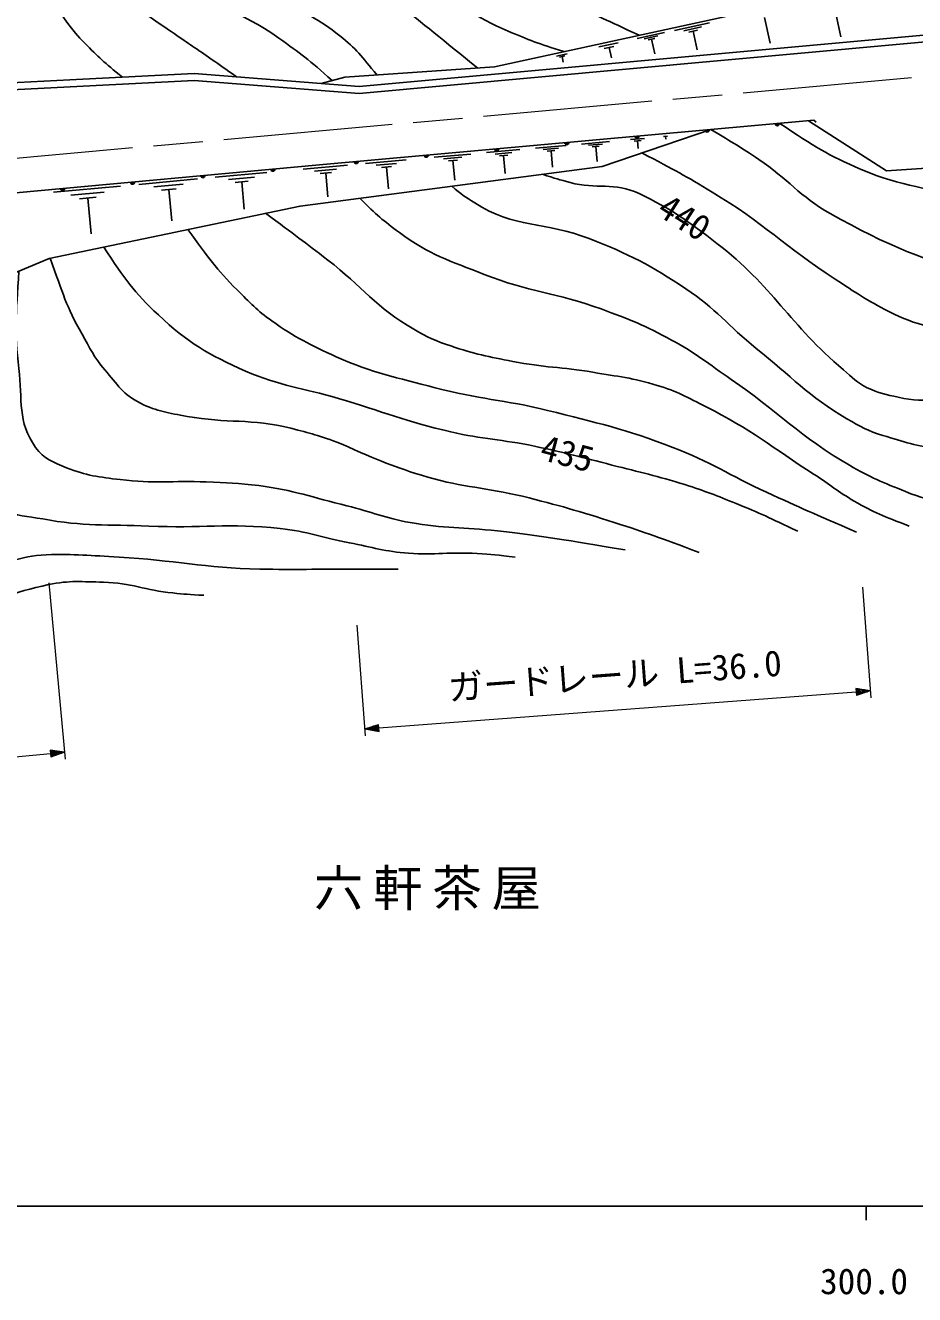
# Model space of a CAD drawing. Units: millimetres, scale not verified. Extents: x 40000 to 680000, y 20000 to 380000.
# Drawn here: x 308340 to 371430, y 198715 to 288789 of the extents above; entities that cross this region are included whole.
import ezdxf
from ezdxf.enums import TextEntityAlignment as Align

# ---------------------------------------------------------------- set-up
doc = ezdxf.new("R2010")
doc.units = ezdxf.units.MM
doc.header["$LTSCALE"] = 1000
doc.linetypes.add('CHAIN', pattern=[18.5, 12, -1.5, 3.5, -1.5])
for name, color, linetype, lineweight in [('M-BGD', 7, 'Continuous', 25), ('M-BMK', 2, 'CHAIN', 13), ('M-STR-HTXT', 7, 'Continuous', 13), ('M-TTL-BAND', 7, 'Continuous', 25)]:
    doc.layers.add(name, color=color, linetype=linetype, lineweight=lineweight)
doc.layers.add('M-BMK-HTXT', color=7, linetype='Continuous')
doc.styles.add('ＭＳ ゴシック', font='')
doc.styles.get('ＭＳ ゴシック').set_extended_font_data('MS Gothic')

msp = doc.modelspace()

# ---------------------------------------------------------------- linework, layer by layer
at = {"layer": 'M-BGD'}
for p, q in [((365692, 290297), (366200, 287975)), ((360784, 289351), (361185, 287518)), ((351736, 287851), (353674, 288276)), ((354399, 288434), (356889, 288979)), ((355058, 288404), (356303, 288677)), ((355406, 288306), (356028, 288443)), ((355717, 288374), (356007, 287046)), ((349028, 287259), (350405, 287560)), ((352249, 287828), (353218, 288040)), ((352520, 287752), (353004, 287858)), ((352762, 287805), (352988, 286771)), ((346020, 286601), (346773, 286766)), ((346230, 286542), (346607, 286624)), ((346418, 286583), (346506, 286181)), ((349413, 287151), (350101, 287301)), ((349757, 287226), (349917, 286492)), ((364275, 282055), (364438, 281919)), ((344529, 280073), (346703, 280269)), ((347795, 280368), (349775, 280546)), ((348302, 280281), (349292, 280370)), ((348562, 280171), (349057, 280215)), ((348809, 280193), (348904, 279137)), ((351262, 280681), (352260, 280771)), ((351524, 280570), (352023, 280615)), ((351773, 280593), (351821, 280060)), ((353618, 280893), (353893, 280918)), ((353755, 280905), (353772, 280722)), ((332480, 278987), (335367, 279247)), ((337346, 279426), (339945, 279660)), ((338012, 279311), (339311, 279428)), ((341051, 279760), (343430, 279974)), ((341660, 279655), (342850, 279762)), ((341972, 279523), (342566, 279577)), ((342269, 279550), (342383, 278281)), ((345085, 279977), (346172, 280075)), ((345370, 279857), (345914, 279906)), ((345642, 279882), (345746, 278722)), ((321816, 278008), (325478, 278347)), ((328042, 278586), (331191, 278870)), ((328848, 278447), (330423, 278590)), ((329261, 278273), (330048, 278344)), ((333219, 278859), (334662, 278989)), ((333597, 278699), (334319, 278765)), ((333958, 278732), (334097, 277192)), ((338352, 279167), (339002, 279226)), ((338677, 279196), (338802, 277810)), ((316379, 277505), (320561, 277892)), ((317450, 277323), (319541, 277517)), ((322754, 277849), (324585, 278018)), ((323235, 277647), (324150, 277731)), ((323692, 277689), (323873, 275736)), ((329655, 278309), (329806, 276629)), ((310336, 276947), (315095, 277387)), ((311555, 276739), (313934, 276959)), ((312179, 276477), (313369, 276587)), ((312774, 276532), (313009, 273994)), ((317999, 277093), (319044, 277190)), ((318521, 277141), (318728, 274911))]:
    msp.add_line(p, q, dxfattribs=at)
for points in [[(329335, 284670), (331006, 285105), (341614, 285842), (367617, 291531), (386357, 293472), (389135, 293505), (396564, 290343)], [(245470, 276562), (289229, 280604), (294447, 283068), (302248, 284458), (312418, 284977), (320312, 285367), (332017, 284462), (401698, 290810)], [(289363, 280114), (294600, 282588), (302305, 283961), (312443, 284478), (320305, 284866), (332021, 283961), (401743, 290312)], [(385478, 283030), (379690, 279162), (369426, 278465), (363908, 282022)], [(278784, 274343), (307657, 276900), (329219, 278893), (364275, 282055)], [(356973, 281396), (349258, 278780), (327831, 275966), (310022, 272248), (305600, 270398), (297506, 270477), (291806, 270191), (278985, 274361)]]:
    msp.add_lwpolyline(points, dxfattribs=at)
for centre, radius, start, end in [((356707, 281372), 150, 185.15332, 5.15332), ((356707, 281372), 120, 185.15332, 5.15332), ((356707, 281372), 100, 185.15332, 5.15332), ((356707, 281372), 100, 185.15332, 5.15332), ((356707, 281372), 100, 185.15332, 5.15332), ((356707, 281372), 100, 185.15332, 5.15332), ((361686, 281821), 150, 185.15332, 5.15332), ((361686, 281821), 120, 185.15332, 5.15332), ((361686, 281821), 100, 185.15332, 5.15332), ((361686, 281821), 100, 185.15332, 5.15332), ((361686, 281821), 100, 185.15332, 5.15332), ((361686, 281821), 100, 185.15332, 5.15332), ((346747, 280474), 150, 185.15332, 5.15332), ((346747, 280474), 120, 185.15332, 5.15332), ((346747, 280474), 100, 185.15332, 5.15332), ((346747, 280474), 100, 185.15332, 5.15332), ((346747, 280474), 100, 185.15332, 5.15332), ((346747, 280474), 100, 185.15332, 5.15332), ((351727, 280923), 150, 185.15332, 5.15332), ((351727, 280923), 120, 185.15332, 5.15332), ((351727, 280923), 100, 185.15332, 5.15332), ((351727, 280923), 100, 185.15332, 5.15332), ((351727, 280923), 100, 185.15332, 5.15332), ((351727, 280923), 100, 185.15332, 5.15332), ((336787, 279576), 150, 185.15332, 5.15332), ((336787, 279576), 120, 185.15332, 5.15332), ((336787, 279576), 100, 185.15332, 5.15332), ((336787, 279576), 100, 185.15332, 5.15332), ((336787, 279576), 100, 185.15332, 5.15332), ((336787, 279576), 100, 185.15332, 5.15332), ((341767, 280025), 150, 185.15332, 5.15332), ((341767, 280025), 120, 185.15332, 5.15332), ((341767, 280025), 100, 185.15332, 5.15332), ((341767, 280025), 100, 185.15332, 5.15332), ((341767, 280025), 100, 185.15332, 5.15332), ((341767, 280025), 100, 185.15332, 5.15332), ((325906, 278587), 150, 185.28214, 5.28214), ((325906, 278587), 120, 185.28214, 5.28214), ((325906, 278587), 100, 185.28214, 5.28214), ((325906, 278587), 100, 185.28214, 5.28214), ((325906, 278587), 100, 185.28214, 5.28214), ((325906, 278587), 100, 185.28214, 5.28214), ((331808, 279127), 150, 185.15332, 5.15332), ((331808, 279127), 120, 185.15332, 5.15332), ((331808, 279127), 100, 185.15332, 5.15332), ((331808, 279127), 100, 185.15332, 5.15332), ((331808, 279127), 100, 185.15332, 5.15332), ((331808, 279127), 100, 185.15332, 5.15332), ((315948, 277666), 150, 185.28214, 5.28214), ((315948, 277666), 120, 185.28214, 5.28214), ((315948, 277666), 100, 185.28214, 5.28214), ((315948, 277666), 100, 185.28214, 5.28214), ((315948, 277666), 100, 185.28214, 5.28214), ((315948, 277666), 100, 185.28214, 5.28214), ((320927, 278127), 150, 185.28214, 5.28214), ((320927, 278127), 120, 185.28214, 5.28214), ((320927, 278127), 100, 185.28214, 5.28214), ((320927, 278127), 100, 185.28214, 5.28214), ((320927, 278127), 100, 185.28214, 5.28214), ((320927, 278127), 100, 185.28214, 5.28214), ((310969, 277206), 150, 185.28214, 5.28214), ((310969, 277206), 120, 185.28214, 5.28214), ((310969, 277206), 100, 185.28214, 5.28214), ((310969, 277206), 100, 185.28214, 5.28214), ((310969, 277206), 100, 185.28214, 5.28214), ((310969, 277206), 100, 185.28214, 5.28214)]:
    msp.add_arc(centre, radius, start, end, dxfattribs=at)
for points, knots in [([(306774, 311672), (308783, 309566), (309355, 308930), (311176, 307354), (312583, 306138), (313386, 305468), (314902, 304391), (317534, 302521), (319007, 301445), (321844, 299904), (324457, 298485), (326083, 298009), (328702, 296602), (331985, 294838), (333618, 293495), (336830, 291606), (339051, 290301), (340221, 289406), (342588, 288389), (344108, 287735), (344685, 287512), (346564, 286925)], [0, 0, 0, 0, 1, 1, 1, 2, 2, 2, 3, 3, 3, 4, 4, 4, 5, 5, 5, 6, 6, 6, 7, 7, 7, 7]), ([(310584, 311926), (311989, 310479), (312448, 310071), (313716, 308963), (316018, 306953), (317461, 305990), (320066, 304391), (323039, 302566), (325016, 302106), (328031, 300351), (330111, 299141), (331054, 298115), (333105, 296856), (335919, 295128), (337476, 294097), (340471, 292707), (342957, 291554), (344515, 291311), (347043, 290254), (348954, 289455), (349591, 289170), (351882, 288088)], [0, 0, 0, 0, 1, 1, 1, 2, 2, 2, 3, 3, 3, 4, 4, 4, 5, 5, 5, 6, 6, 6, 7, 7, 7, 7]), ([(271394, 285680), (273335, 286157), (273949, 286354), (275532, 286950), (277899, 287841), (279143, 288575), (281289, 289913), (284597, 291975), (286052, 293701), (289246, 295936), (291830, 297744), (293534, 298389), (296021, 300327), (297462, 301450), (298332, 302049), (299492, 303460), (301625, 306052), (301673, 309654), (304318, 310572), (306314, 311264), (307288, 307964), (309229, 306338), (311751, 304226), (313005, 302821), (315748, 301004), (318352, 299281), (320015, 298654), (322776, 297194), (325443, 295784), (327023, 295152), (329634, 293638), (334150, 291019), (335590, 289665), (340431, 285759)], [0, 0, 0, 0, 1, 1, 1, 2, 2, 2, 3, 3, 3, 4, 4, 4, 5, 5, 5, 6, 6, 6, 7, 7, 7, 8, 8, 8, 9, 9, 9, 10, 10, 10, 11, 11, 11, 11]), ([(277400, 284322), (278181, 284621), (278456, 284755), (279075, 285137), (279977, 285694), (280292, 286256), (281093, 286949), (282135, 287850), (282734, 288336), (283785, 289226), (285622, 290783), (286557, 291773), (288486, 293215), (291527, 295488), (293477, 296409), (296614, 298549), (298456, 299806), (299542, 300443), (301270, 301851), (302329, 302713), (302582, 303561), (303653, 304407), (304115, 304772), (304324, 305192), (304911, 305238), (305258, 305265), (305400, 304993), (305681, 304788), (307317, 303592), (307948, 302581), (309483, 301258), (311417, 299591), (312634, 298818), (314732, 297364), (317115, 295712), (318471, 294806), (320998, 293384), (323885, 291760), (325670, 291157), (328533, 289490), (329397, 288986), (329868, 288673), (330650, 288050), (331822, 287116), (332173, 286616), (333289, 285264)], [0, 0, 0, 0, 1, 1, 1, 2, 2, 2, 3, 3, 3, 4, 4, 4, 5, 5, 5, 6, 6, 6, 7, 7, 7, 8, 8, 8, 9, 9, 9, 10, 10, 10, 11, 11, 11, 12, 12, 12, 13, 13, 13, 14, 14, 14, 15, 15, 15, 15]), ([(279855, 283741), (281825, 285525), (282435, 285993), (284134, 287381), (289015, 291368), (292365, 292779), (297376, 296602), (299698, 298373), (300713, 299730), (303104, 301408), (303724, 301842), (303986, 302393), (304742, 302444), (305281, 302480), (305590, 302243), (306019, 301915), (307167, 301037), (307405, 300121), (308467, 299142), (312008, 295876), (314427, 294534), (318542, 292030), (321487, 290238), (323523, 289880), (326332, 287881), (327868, 286787), (328451, 286358), (330107, 284871)], [0, 0, 0, 0, 1, 1, 1, 2, 2, 2, 3, 3, 3, 4, 4, 4, 5, 5, 5, 6, 6, 6, 7, 7, 7, 8, 8, 8, 9, 9, 9, 9]), ([(281846, 283270), (282963, 284529), (283424, 284888), (284506, 285849), (288098, 289039), (291098, 289442), (295090, 292114), (296332, 292946), (297054, 293383), (298222, 294316), (300572, 296192), (301400, 298010), (304149, 299226), (304523, 299392), (304791, 299138), (305165, 298972), (306314, 298462), (306777, 297850), (307751, 297056), (309782, 295401), (310742, 294262), (312785, 292622), (314005, 291643), (314727, 291143), (315994, 290224), (317110, 289413), (317757, 288990), (318892, 288205), (319920, 287494), (320505, 287109), (321531, 286394), (322234, 285904), (322456, 285749), (323325, 285134)], [0, 0, 0, 0, 1, 1, 1, 2, 2, 2, 3, 3, 3, 4, 4, 4, 5, 5, 5, 6, 6, 6, 7, 7, 7, 8, 8, 8, 9, 9, 9, 10, 10, 10, 11, 11, 11, 11]), ([(284052, 282748), (285646, 284297), (286219, 284724), (287683, 285902), (291663, 289103), (294743, 289655), (298900, 292622), (300476, 293748), (301058, 294774), (302682, 295831), (303187, 296160), (303462, 296481), (304064, 296517), (305260, 296589), (305510, 295331), (306435, 294570), (307198, 293942), (307682, 293652), (308385, 292958), (310282, 291087), (310650, 289429), (312531, 287542), (313531, 286540), (313918, 286160), (315223, 285116)], [0, 0, 0, 0, 1, 1, 1, 2, 2, 2, 3, 3, 3, 4, 4, 4, 5, 5, 5, 6, 6, 6, 7, 7, 7, 8, 8, 8, 8]), ([(356973, 281396), (358613, 280438), (359071, 280144), (360374, 279275), (362443, 277897), (363280, 276651), (365448, 275435), (369561, 273127), (372075, 272111), (376624, 270863), (378811, 270263), (380113, 270109), (382381, 270101), (383186, 270098), (383626, 270272), (384413, 270440), (385315, 270632), (385817, 270761), (386699, 271032), (389079, 271763), (390310, 272479), (392695, 273192), (395010, 273883), (396421, 273851), (398722, 274588), (399979, 274991), (400657, 275302), (401854, 275858), (403283, 276522), (403763, 276823), (405392, 277795)], [0, 0, 0, 0, 1, 1, 1, 2, 2, 2, 3, 3, 3, 4, 4, 4, 5, 5, 5, 6, 6, 6, 7, 7, 7, 8, 8, 8, 9, 9, 9, 10, 10, 10, 10]), ([(402543, 278963), (400777, 278228), (400153, 278005), (398552, 277636), (396556, 277177), (395357, 277451), (393329, 277163), (390555, 276770), (389037, 276330), (386276, 275858), (384791, 275605), (383970, 275327), (382466, 275266), (381241, 275216), (380541, 275229), (379333, 275435), (377815, 275694), (377011, 276053), (375523, 276451), (372447, 277275), (370571, 277301), (367649, 278568), (365266, 279601), (364351, 280155), (361858, 281837)], [0, 0, 0, 0, 1, 1, 1, 2, 2, 2, 3, 3, 3, 4, 4, 4, 5, 5, 5, 6, 6, 6, 7, 7, 7, 8, 8, 8, 8]), ([(352074, 279735), (354471, 278510), (355151, 278105), (357066, 276959), (360648, 274815), (362286, 273054), (365786, 270778), (367241, 269833), (368046, 269272), (369596, 268492), (370672, 267952), (371315, 267713), (372475, 267392), (373863, 267007), (374676, 266861), (376116, 266799), (379059, 266672), (380708, 267006), (383651, 267138), (384879, 267192), (385570, 267163), (386794, 267276), (388515, 267434), (389477, 267557), (391186, 267815), (392778, 268055), (393717, 268004), (395250, 268492), (398486, 269523), (400382, 270046), (403294, 271794), (404114, 272287), (404441, 272456), (405352, 273124)], [0, 0, 0, 0, 1, 1, 1, 2, 2, 2, 3, 3, 3, 4, 4, 4, 5, 5, 5, 6, 6, 6, 7, 7, 7, 8, 8, 8, 9, 9, 9, 10, 10, 10, 11, 11, 11, 11]), ([(345032, 278225), (345936, 277911), (346218, 277842), (346990, 277636), (348859, 277138), (350131, 277678), (351880, 276852), (354197, 275759), (355373, 274879), (357404, 273318), (361336, 270298), (362589, 267539), (366379, 264344), (367011, 263811), (367322, 263420), (368072, 263074), (368889, 262696), (369394, 262585), (370274, 262396), (371375, 262160), (372028, 262163), (373152, 262227), (376958, 262444), (379032, 263120), (382804, 263666), (384522, 263915), (385488, 264022), (387207, 264259), (390283, 264683), (392022, 264822), (395081, 265360), (397310, 265751), (398562, 265981), (400754, 266545), (402258, 266932), (403134, 267114), (404525, 267805), (405453, 268265), (405807, 268470), (406806, 269157)], [0, 0, 0, 0, 1, 1, 1, 2, 2, 2, 3, 3, 3, 4, 4, 4, 5, 5, 5, 6, 6, 6, 7, 7, 7, 8, 8, 8, 9, 9, 9, 10, 10, 10, 11, 11, 11, 12, 12, 12, 13, 13, 13, 13]), ([(338602, 277381), (339259, 276786), (339563, 276626), (340217, 276197), (342997, 274371), (345246, 274865), (348345, 273657), (351156, 272561), (352690, 271771), (355203, 270101), (357333, 268685), (358202, 267467), (360198, 265868), (362681, 263878), (363885, 262477), (366633, 260872), (367579, 260320), (368125, 260005), (369173, 259687), (370700, 259223), (371564, 258916), (373152, 258756), (374107, 258659), (374651, 258594), (375608, 258671), (378046, 258868), (379382, 259247), (381788, 259687), (384009, 260093), (385238, 260399), (387461, 260788), (389935, 261221), (391364, 261237), (393811, 261804), (397963, 262766), (400370, 263147), (404314, 264763), (405709, 265335), (406231, 265526), (407840, 266334)], [0, 0, 0, 0, 1, 1, 1, 2, 2, 2, 3, 3, 3, 4, 4, 4, 5, 5, 5, 6, 6, 6, 7, 7, 7, 8, 8, 8, 9, 9, 9, 10, 10, 10, 11, 11, 11, 12, 12, 12, 13, 13, 13, 13]), ([(332075, 276524), (333248, 275321), (333716, 274947), (334883, 274080), (336985, 272520), (338459, 272076), (340894, 271117), (344039, 269879), (346014, 269814), (349192, 268662), (351196, 267935), (352311, 267473), (354187, 266460), (355930, 265519), (356786, 264787), (358420, 263666), (361759, 261377), (363303, 259606), (366802, 257570), (368286, 256707), (369189, 256347), (370782, 255708), (371869, 255271), (372514, 255103), (373660, 254861), (374608, 254661), (375148, 254536), (376116, 254522), (377916, 254497), (378934, 254706), (380688, 255115), (383539, 255780), (384989, 256663), (387800, 257486), (388983, 257832), (389653, 258024), (390871, 258210), (392280, 258425), (393097, 258225), (394516, 258354), (396102, 258497), (396986, 258639), (398552, 258925), (399886, 259168), (400640, 259300), (401939, 259687), (403052, 260019), (403662, 260253), (404733, 260703), (406389, 261399), (406944, 261777), (408785, 262877)], [0, 0, 0, 0, 1, 1, 1, 2, 2, 2, 3, 3, 3, 4, 4, 4, 5, 5, 5, 6, 6, 6, 7, 7, 7, 8, 8, 8, 9, 9, 9, 10, 10, 10, 11, 11, 11, 12, 12, 12, 13, 13, 13, 14, 14, 14, 15, 15, 15, 16, 16, 16, 17, 17, 17, 17]), ([(325365, 275452), (327523, 273877), (328087, 273452), (329803, 272133), (332227, 270270), (333249, 268747), (335899, 267222), (336874, 266662), (337456, 266392), (338524, 266037), (340206, 265477), (341187, 265276), (342926, 264936), (345121, 264508), (346394, 264546), (348599, 264174), (350396, 263871), (351426, 263769), (353171, 263243), (354589, 262816), (355319, 262384), (356642, 261719), (359796, 260134), (361332, 258830), (364304, 256926), (365426, 256207), (365987, 255696), (367141, 255030), (368590, 254195), (369188, 253984), (371036, 253252)], [0, 0, 0, 0, 1, 1, 1, 2, 2, 2, 3, 3, 3, 4, 4, 4, 5, 5, 5, 6, 6, 6, 7, 7, 7, 8, 8, 8, 9, 9, 9, 10, 10, 10, 10]), ([(319873, 274305), (321396, 272233), (321833, 271537), (323368, 270016), (324284, 269110), (324771, 268558), (325824, 267815), (327493, 266637), (328532, 266111), (330396, 265275), (333020, 264097), (334643, 263810), (337423, 263074), (340489, 262261), (342302, 262224), (345382, 261465), (348897, 260599), (350889, 260132), (354272, 258840), (356963, 257813), (358307, 256861), (360924, 255658), (363403, 254518), (364213, 254167), (367310, 252829)], [0, 0, 0, 0, 1, 1, 1, 2, 2, 2, 3, 3, 3, 4, 4, 4, 5, 5, 5, 6, 6, 6, 7, 7, 7, 8, 8, 8, 8]), ([(313899, 273057), (315396, 270757), (316021, 269895), (317780, 268238), (319871, 266270), (321331, 265411), (323961, 264259), (326424, 263180), (327986, 263075), (330565, 262312), (333675, 261390), (335363, 260672), (338524, 259941), (340812, 259412), (342152, 259410), (344450, 258925), (346615, 258468), (347812, 258138), (349955, 257586), (351984, 257064), (353137, 256825), (355135, 256195), (356582, 255739), (357373, 255418), (358781, 254852), (360516, 254155), (361086, 253870), (363146, 252885)], [0, 0, 0, 0, 1, 1, 1, 2, 2, 2, 3, 3, 3, 4, 4, 4, 5, 5, 5, 6, 6, 6, 7, 7, 7, 8, 8, 8, 9, 9, 9, 9]), ([(310096, 272263), (311012, 269718), (311233, 268865), (312362, 266884), (312943, 265863), (313201, 265231), (313970, 264344), (314860, 263318), (315292, 262572), (316510, 261973), (317713, 261382), (318494, 261282), (319812, 261042), (322661, 260522), (324371, 260908), (327178, 260195), (328588, 259837), (329129, 259698), (330734, 259094)], [0, 0, 0, 0, 1, 1, 1, 2, 2, 2, 3, 3, 3, 4, 4, 4, 5, 5, 5, 6, 6, 6, 6]), ([(307884, 271354), (307668, 268193), (307549, 267114), (307874, 264428), (308142, 262213), (307761, 260655), (309060, 258840), (309657, 258005), (310310, 257789), (311261, 257401), (312672, 256825), (313558, 256739), (315071, 256554), (317436, 256266), (318787, 256486), (321167, 256385), (322624, 256323), (323446, 256318), (324892, 256131), (327383, 255809), (328718, 255284), (331158, 254692), (332919, 254264), (333861, 253828), (335645, 253506), (338032, 253076), (339416, 253190), (341826, 252914), (345380, 252505), (346553, 252282), (350885, 251559)], [0, 0, 0, 0, 1, 1, 1, 2, 2, 2, 3, 3, 3, 4, 4, 4, 5, 5, 5, 6, 6, 6, 7, 7, 7, 8, 8, 8, 9, 9, 9, 10, 10, 10, 10]), ([(301993, 270433), (301778, 269029), (301684, 268626), (301440, 267476), (300858, 264744), (299812, 263383), (299408, 260618), (299127, 258699), (299332, 257590), (299155, 255658), (298977, 253712), (298445, 252666), (298392, 250712), (298353, 249310), (298012, 248243), (298900, 247156), (299409, 246533), (300043, 246528), (300847, 246479), (301936, 246413), (302505, 246865), (303556, 247156), (306087, 247859), (307419, 248572), (309991, 249104), (311482, 249412), (312363, 249306), (313886, 249273), (315826, 249231), (316864, 248697), (318796, 248511), (319655, 248428), (319948, 248396), (320998, 248342)], [0, 0, 0, 0, 1, 1, 1, 2, 2, 2, 3, 3, 3, 4, 4, 4, 5, 5, 5, 6, 6, 6, 7, 7, 7, 8, 8, 8, 9, 9, 9, 10, 10, 10, 11, 11, 11, 11]), ([(304439, 270410), (304534, 268971), (304584, 268515), (304488, 267307), (304414, 266375), (304339, 265852), (304149, 264936), (303589, 262243), (302614, 260916), (301948, 258248), (301670, 257134), (301361, 256517), (301355, 255369), (301348, 254042), (301189, 253241), (301609, 251982), (301769, 251503), (301934, 251243), (302286, 250882), (302628, 250532), (302921, 250435), (303387, 250289), (303955, 250111), (304318, 250237), (304911, 250289), (306856, 250458), (307870, 251158), (309822, 251220), (311839, 251285), (312971, 251164), (314986, 251051), (318897, 250832), (321061, 250284), (324977, 250204), (327556, 250152), (329001, 250204), (331581, 250204), (332838, 250204), (333230, 250204), (334798, 250204)], [0, 0, 0, 0, 1, 1, 1, 2, 2, 2, 3, 3, 3, 4, 4, 4, 5, 5, 5, 6, 6, 6, 7, 7, 7, 8, 8, 8, 9, 9, 9, 10, 10, 10, 11, 11, 11, 12, 12, 12, 13, 13, 13, 13]), ([(306330, 270704), (306307, 268758), (306263, 268163), (306096, 266545), (305834, 263997), (305163, 262650), (304826, 260110), (304726, 259353), (304552, 258919), (304657, 258163), (304776, 257313), (304792, 256773), (305250, 256046), (305698, 255334), (306070, 254984), (306774, 254522), (307720, 253902), (308455, 253965), (309568, 253760), (312469, 253226), (314156, 253382), (317103, 253252), (320738, 253092), (322800, 253482), (326416, 253083), (328363, 252868), (329404, 252439), (331327, 252067), (332964, 251751), (333869, 251447), (335532, 251328), (337423, 251191), (338494, 251431), (340386, 251305), (341447, 251234), (341815, 251208), (343096, 251051)], [0, 0, 0, 0, 1, 1, 1, 2, 2, 2, 3, 3, 3, 4, 4, 4, 5, 5, 5, 6, 6, 6, 7, 7, 7, 8, 8, 8, 9, 9, 9, 10, 10, 10, 11, 11, 11, 12, 12, 12, 12]), ([(330734, 259094), (333523, 257852), (334416, 257462), (336884, 256736), (339453, 255979), (341002, 256005), (343604, 255369), (346176, 254740), (347601, 254314), (350123, 253506), (352494, 252747), (353279, 252458), (356134, 251390)], [0, 0, 0, 0, 1, 1, 1, 2, 2, 2, 3, 3, 3, 4, 4, 4, 4])]:
    msp.add_open_spline(points, degree=3, knots=knots, dxfattribs=at)
at = {"layer": 'M-BMK'}
msp.add_lwpolyline([(276421, 276519), (303988, 279039), (374479, 285372)], dxfattribs=at)
at = {"layer": 'M-STR-HTXT'}
for p, q in [((310005, 249229), (311158, 236704)), ((367728, 248929), (368320, 241060)), ((331862, 246230), (332454, 238361)), ((333414, 238935), (367286, 241483)), ((368283, 241558), (367267, 241733)), ((367267, 241733), (367304, 241234)), ((367470, 241698), (367271, 241683)), ((367274, 241633), (367673, 241663)), ((367876, 241628), (367278, 241583)), ((367282, 241533), (368080, 241593)), ((368283, 241558), (367286, 241483)), ((367289, 241434), (368087, 241494)), ((367891, 241429), (367293, 241384)), ((368283, 241558), (367304, 241234)), ((367297, 241334), (367696, 241364)), ((367500, 241299), (367301, 241284)), ((332416, 238860), (333395, 239184)), ((332416, 238860), (333414, 238935)), ((332416, 238860), (333432, 238685)), ((333410, 238984), (332612, 238924)), ((333417, 238885), (332620, 238825)), ((332808, 238989), (333406, 239034)), ((332823, 238790), (333421, 238835)), ((333402, 239084), (333003, 239054)), ((333425, 238785), (333026, 238755)), ((333199, 239119), (333399, 239134)), ((333229, 238720), (333429, 238735)), ((333432, 238685), (333395, 239184)), ((283430, 234652), (310117, 237110)), ((311113, 237202), (310094, 237359)), ((310094, 237359), (310140, 236861)), ((310298, 237327), (310098, 237309)), ((310103, 237259), (310501, 237296)), ((310705, 237264), (310108, 237209)), ((310112, 237160), (310909, 237233)), ((311113, 237202), (310117, 237110)), ((310121, 237060), (310918, 237133)), ((310723, 237065), (310126, 237010)), ((310131, 236961), (310529, 236997)), ((310334, 236929), (310135, 236911)), ((311113, 237202), (310140, 236861))]:
    msp.add_line(p, q, dxfattribs=at)
at = {"layer": 'M-TTL-BAND'}
for p, q in [((40000, 205000), (579000, 205000)), ((368000, 205000), (368000, 204000))]:
    msp.add_line(p, q, dxfattribs=at)

# ---------------------------------------------------------------- texts
at = {"layer": 'M-BGD', "style": 'ＭＳ ゴシック'}
for s, rotation, p in [('440', 327.549, (352737, 274934)), ('435', 345.198, (344606, 257476))]:
    msp.add_text(s, height=1833, rotation=rotation, dxfattribs=at).set_placement(p, align=Align.BOTTOM_LEFT)
at = {"layer": 'M-BMK-HTXT', "insert": (337216, 225994), "char_height": 2566, "attachment_point": 8, "style": 'ＭＳ ゴシック'}
msp.add_mtext('\\T1.2;六軒茶屋', dxfattribs=at)
at = {"layer": 'M-STR-HTXT', "style": 'ＭＳ ゴシック'}
msp.add_text('ガードレール L=36.0', height=1833, rotation=4.303, dxfattribs=at).set_placement((350275, 241206), align=Align.BOTTOM_CENTER)
at = {"layer": 'M-TTL-BAND', "style": 'ＭＳ ゴシック'}
msp.add_text('300.0', height=1833, dxfattribs=at).set_placement((367844, 198195), align=Align.BOTTOM_CENTER)

doc.saveas('drawing.dxf')
